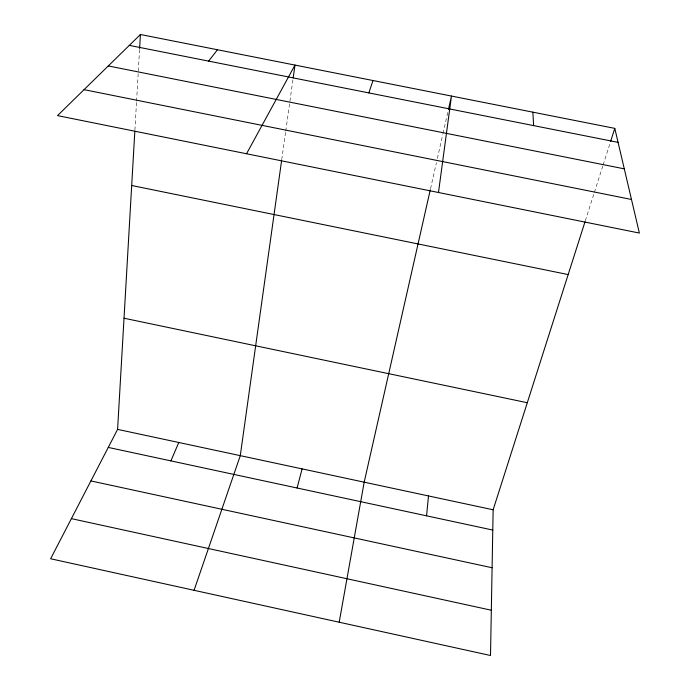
<?xml version="1.0" encoding="UTF-8"?>
<svg xmlns="http://www.w3.org/2000/svg" width="690" height="690" viewBox="0 0 690 690"><rect width="100%" height="100%" fill="white"/><g stroke="black" fill="none" stroke-linecap="round" stroke-linejoin="round"><path stroke-width="0.52" stroke-dasharray="3.45 2.59" d="M134.904 130.117L136.508 102.31M136.568 101.232L139.553 49.568M281.718 159.744L285.574 132.221M285.729 131.152L293.043 78.936M430.534 188.68L436.425 162.642M437.365 158.476L442.773 134.55M443.006 133.506L448.181 110.624M585.327 220.757L594.073 193.338M594.4 192.329L602.81 165.936M603.138 164.919L610.262 142.589"/><path stroke-width="1.03" d="M585.008 221.766L493.143 509.789L490.512 655.5L50.629 558.762L117.593 429.387L134.835 131.178M139.621 48.49L140.424 34.5L614.79 128.375L639.371 233.056L57.52 115.609L140.424 34.5M426.567 515.827L428.499 495.955M438.478 192.51L451.476 96.057L448.422 109.581M281.572 160.796L240.275 455.659L194.071 590.304M293.19 77.875L294.984 65.084L246.537 153.758M339.195 622.225L364.182 482.181L430.301 189.724M297.114 488.011L302.073 468.889M610.581 141.571L614.79 128.375M368.857 92.909L372.98 80.523M170.896 460.886L178.788 442.488M208.647 61.117L217.462 49.749M129.315 45.376L618.076 142.364M108.287 65.938L624.295 168.852M84.042 89.657L631.488 199.47M131.695 185.498L568.163 274.577M124.028 318.219L527.298 402.719M117.593 429.387L493.143 509.789M108.261 447.422L492.781 530.058M90.916 480.93L492.099 567.749M71.398 518.639L491.332 610.227M532.87 112.168L533.62 125.606"/></g></svg>
